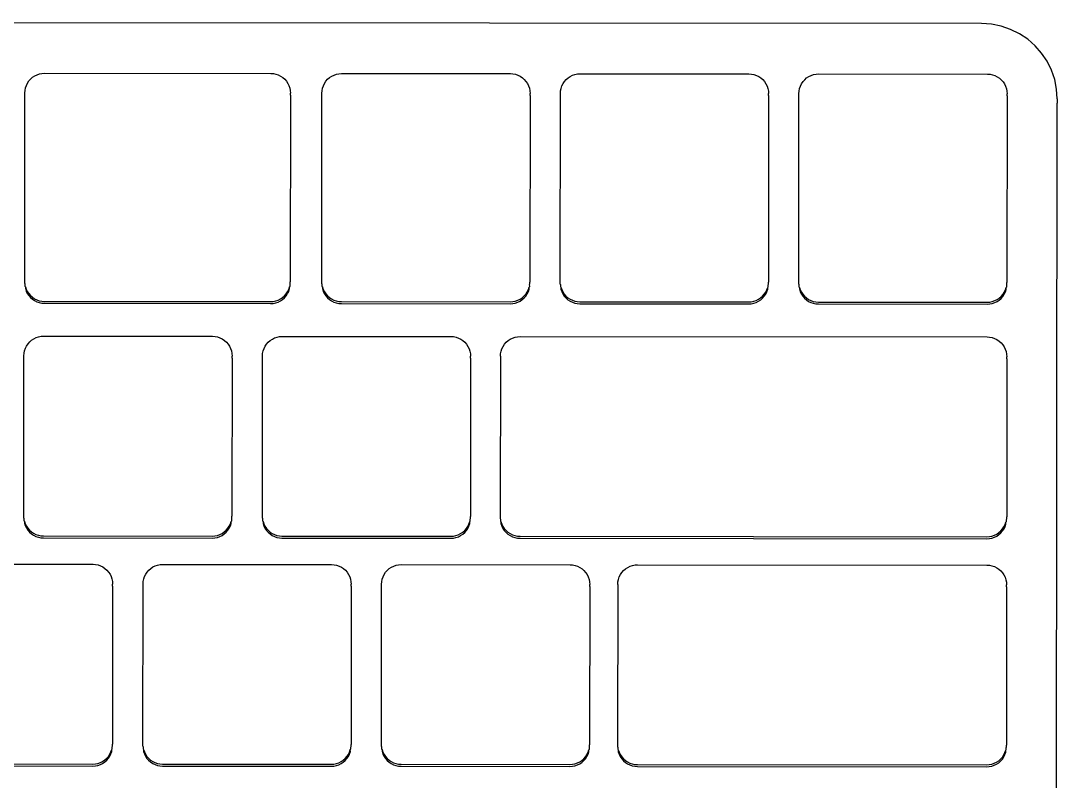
# Model space of a CAD drawing. Header units: millimetres. Extents: x 5625199 to 7433318, y -3316392 to -2552493.
# Drawn here: x 5806089.3 to 5806171.4, y -2585620.1 to -2585559.9 of the extents above; entities that cross this region are included whole.
import ezdxf

# ---------------------------------------------------------------- set-up
doc = ezdxf.new("R2010")
doc.units = ezdxf.units.MM
doc.layers.add('PL-活动家具', color=15, linetype='Continuous')

# ---------------------------------------------------------------- blocks, each defined once
blk = doc.blocks.new('GW21')
for p, q in [((5240541.372, -2566303.254), (5240273.869, -2566303.024)), ((5240542.155, -2566303.305), (5240541.372, -2566303.254)), ((5240542.924, -2566303.458), (5240542.155, -2566303.305)), ((5240543.667, -2566303.709), (5240542.924, -2566303.458)), ((5240544.37, -2566304.055), (5240543.667, -2566303.709)), ((5240545.022, -2566304.488), (5240544.37, -2566304.055)), ((5240545.612, -2566305.003), (5240545.022, -2566304.488)), ((5240546.128, -2566305.589), (5240545.612, -2566305.003)), ((5240546.563, -2566306.237), (5240546.128, -2566305.589)), ((5240546.91, -2566306.937), (5240546.563, -2566306.237)), ((5240466.376, -2566307.395), (5240466.559, -2566307.304)), ((5240466.559, -2566307.304), (5240466.751, -2566307.239)), ((5240466.751, -2566307.239), (5240466.951, -2566307.199)), ((5240466.951, -2566307.199), (5240467.154, -2566307.186)), ((5240467.154, -2566307.186), (5240485.075, -2566307.201)), ((5240485.075, -2566307.201), (5240485.278, -2566307.215)), ((5240485.278, -2566307.215), (5240485.478, -2566307.255)), ((5240485.478, -2566307.255), (5240485.671, -2566307.321)), ((5240485.671, -2566307.321), (5240485.853, -2566307.412)), ((5240489.901, -2566307.415), (5240490.084, -2566307.325)), ((5240490.084, -2566307.325), (5240490.276, -2566307.259)), ((5240490.276, -2566307.259), (5240490.476, -2566307.219)), ((5240490.476, -2566307.219), (5240490.679, -2566307.206)), ((5240490.679, -2566307.206), (5240504.052, -2566307.217)), ((5240504.052, -2566307.217), (5240504.255, -2566307.231)), ((5240504.255, -2566307.231), (5240504.454, -2566307.271)), ((5240504.454, -2566307.271), (5240504.647, -2566307.337)), ((5240504.647, -2566307.337), (5240504.829, -2566307.428)), ((5240508.793, -2566307.431), (5240508.976, -2566307.341)), ((5240508.976, -2566307.341), (5240509.168, -2566307.275)), ((5240509.168, -2566307.275), (5240509.368, -2566307.235)), ((5240509.368, -2566307.235), (5240509.571, -2566307.222)), ((5240509.571, -2566307.222), (5240522.944, -2566307.234)), ((5240522.944, -2566307.234), (5240523.147, -2566307.247)), ((5240523.147, -2566307.247), (5240523.346, -2566307.287)), ((5240523.346, -2566307.287), (5240523.539, -2566307.353)), ((5240527.868, -2566307.357), (5240528.06, -2566307.291)), ((5240528.06, -2566307.291), (5240528.26, -2566307.252)), ((5240528.26, -2566307.252), (5240528.463, -2566307.238)), ((5240528.463, -2566307.238), (5240541.836, -2566307.25)), ((5240541.836, -2566307.25), (5240542.039, -2566307.263)), ((5240542.039, -2566307.263), (5240542.238, -2566307.304)), ((5240542.238, -2566307.304), (5240542.431, -2566307.37)), ((5240547.161, -2566307.675), (5240546.91, -2566306.937)), ((5240465.65, -2566308.345), (5240465.716, -2566308.151)), ((5240465.716, -2566308.151), (5240465.806, -2566307.967)), ((5240465.806, -2566307.967), (5240465.919, -2566307.797)), ((5240465.919, -2566307.797), (5240466.054, -2566307.643)), ((5240466.054, -2566307.643), (5240466.207, -2566307.508)), ((5240466.207, -2566307.508), (5240466.376, -2566307.395)), ((5240485.853, -2566307.412), (5240486.022, -2566307.525)), ((5240486.022, -2566307.525), (5240486.175, -2566307.661)), ((5240486.175, -2566307.661), (5240486.309, -2566307.815)), ((5240486.309, -2566307.815), (5240486.422, -2566307.985)), ((5240486.422, -2566307.985), (5240486.512, -2566308.169)), ((5240489.241, -2566308.171), (5240489.331, -2566307.988)), ((5240489.331, -2566307.988), (5240489.444, -2566307.817)), ((5240489.444, -2566307.817), (5240489.579, -2566307.664)), ((5240489.579, -2566307.664), (5240489.732, -2566307.529)), ((5240489.732, -2566307.529), (5240489.901, -2566307.415)), ((5240504.829, -2566307.428), (5240504.998, -2566307.542)), ((5240504.998, -2566307.542), (5240505.151, -2566307.677)), ((5240505.151, -2566307.677), (5240505.285, -2566307.831)), ((5240505.285, -2566307.831), (5240505.398, -2566308.001)), ((5240505.398, -2566308.001), (5240505.488, -2566308.185)), ((5240508.133, -2566308.187), (5240508.223, -2566308.004)), ((5240508.223, -2566308.004), (5240508.336, -2566307.834)), ((5240508.336, -2566307.834), (5240508.471, -2566307.68)), ((5240508.471, -2566307.68), (5240508.624, -2566307.545)), ((5240508.624, -2566307.545), (5240508.793, -2566307.431)), ((5240523.539, -2566307.353), (5240523.721, -2566307.444)), ((5240523.721, -2566307.444), (5240523.891, -2566307.558)), ((5240523.891, -2566307.558), (5240524.043, -2566307.693)), ((5240524.043, -2566307.693), (5240524.177, -2566307.847)), ((5240524.177, -2566307.847), (5240524.29, -2566308.018)), ((5240524.29, -2566308.018), (5240524.38, -2566308.201)), ((5240527.025, -2566308.204), (5240527.115, -2566308.02)), ((5240527.115, -2566308.02), (5240527.228, -2566307.85)), ((5240527.228, -2566307.85), (5240527.363, -2566307.696)), ((5240527.363, -2566307.696), (5240527.516, -2566307.561)), ((5240527.516, -2566307.561), (5240527.685, -2566307.447)), ((5240527.685, -2566307.447), (5240527.868, -2566307.357)), ((5240542.431, -2566307.37), (5240542.614, -2566307.46)), ((5240542.614, -2566307.46), (5240542.783, -2566307.574)), ((5240542.783, -2566307.574), (5240542.935, -2566307.709)), ((5240542.935, -2566307.709), (5240543.069, -2566307.863)), ((5240543.069, -2566307.863), (5240543.182, -2566308.034)), ((5240543.182, -2566308.034), (5240543.272, -2566308.217)), ((5240547.314, -2566308.44), (5240547.161, -2566307.675)), ((5240465.584, -2566323.846), (5240465.597, -2566308.75)), ((5240465.597, -2566308.75), (5240465.61, -2566308.546)), ((5240465.61, -2566308.546), (5240465.65, -2566308.345)), ((5240486.512, -2566308.169), (5240486.577, -2566308.363)), ((5240486.577, -2566308.363), (5240486.616, -2566308.564)), ((5240486.616, -2566308.564), (5240486.63, -2566308.768)), ((5240486.63, -2566308.924), (5240486.616, -2566323.708)), ((5240486.63, -2566308.924), (5240486.63, -2566308.768)), ((5240489.109, -2566323.866), (5240489.122, -2566308.77)), ((5240489.122, -2566308.77), (5240489.136, -2566308.566)), ((5240489.136, -2566308.566), (5240489.175, -2566308.365)), ((5240489.175, -2566308.365), (5240489.241, -2566308.171)), ((5240505.488, -2566308.185), (5240505.553, -2566308.379)), ((5240505.553, -2566308.379), (5240505.593, -2566308.58)), ((5240505.607, -2566308.94), (5240505.592, -2566323.724)), ((5240505.593, -2566308.58), (5240505.606, -2566308.784)), ((5240505.607, -2566308.94), (5240505.606, -2566308.784)), ((5240508.001, -2566323.882), (5240508.014, -2566308.786)), ((5240508.014, -2566308.786), (5240508.028, -2566308.582)), ((5240508.028, -2566308.582), (5240508.067, -2566308.381)), ((5240508.067, -2566308.381), (5240508.133, -2566308.187)), ((5240524.38, -2566308.201), (5240524.445, -2566308.395)), ((5240524.445, -2566308.395), (5240524.485, -2566308.596)), ((5240524.499, -2566308.957), (5240524.484, -2566323.74)), ((5240524.485, -2566308.596), (5240524.498, -2566308.8)), ((5240524.499, -2566308.957), (5240524.498, -2566308.8)), ((5240526.893, -2566323.899), (5240526.906, -2566308.803)), ((5240526.906, -2566308.803), (5240526.92, -2566308.598)), ((5240526.92, -2566308.598), (5240526.96, -2566308.397)), ((5240526.96, -2566308.397), (5240527.025, -2566308.204)), ((5240543.272, -2566308.217), (5240543.337, -2566308.411)), ((5240543.337, -2566308.411), (5240543.377, -2566308.612)), ((5240543.391, -2566308.973), (5240543.376, -2566323.757)), ((5240543.377, -2566308.612), (5240543.39, -2566308.817)), ((5240543.391, -2566308.973), (5240543.39, -2566308.817)), ((5240547.364, -2566309.217), (5240547.314, -2566308.44)), ((5240547.268, -2566415.779), (5240547.366, -2566309.603)), ((5240547.364, -2566309.217), (5240547.364, -2566309.567)), ((5240547.366, -2566309.603), (5240547.364, -2566309.567)), ((5240486.616, -2566323.864), (5240486.616, -2566323.708)), ((5240505.593, -2566323.88), (5240505.592, -2566323.724)), ((5240524.485, -2566323.897), (5240524.484, -2566323.74)), ((5240543.377, -2566323.913), (5240543.376, -2566323.757)), ((5240465.584, -2566323.846), (5240465.596, -2566323.894)), ((5240465.596, -2566323.894), (5240465.597, -2566324.05)), ((5240465.597, -2566324.05), (5240465.636, -2566324.095)), ((5240465.636, -2566324.095), (5240465.701, -2566324.289)), ((5240465.636, -2566324.095), (5240465.636, -2566324.251)), ((5240465.636, -2566324.251), (5240465.702, -2566324.445)), ((5240465.701, -2566324.289), (5240465.791, -2566324.473)), ((5240465.702, -2566324.445), (5240465.791, -2566324.629)), ((5240465.791, -2566324.473), (5240465.904, -2566324.643)), ((5240486.293, -2566324.661), (5240486.406, -2566324.491)), ((5240486.406, -2566324.491), (5240486.497, -2566324.307)), ((5240486.407, -2566324.647), (5240486.497, -2566324.463)), ((5240486.497, -2566324.307), (5240486.562, -2566324.113)), ((5240486.497, -2566324.463), (5240486.563, -2566324.269)), ((5240486.562, -2566324.113), (5240486.603, -2566324.068)), ((5240486.563, -2566324.269), (5240486.562, -2566324.113)), ((5240486.602, -2566323.912), (5240486.616, -2566323.864)), ((5240486.603, -2566324.068), (5240486.602, -2566323.912)), ((5240489.109, -2566323.866), (5240489.121, -2566323.914)), ((5240489.121, -2566323.914), (5240489.122, -2566324.071)), ((5240489.122, -2566324.071), (5240489.161, -2566324.115)), ((5240489.161, -2566324.115), (5240489.226, -2566324.309)), ((5240489.161, -2566324.115), (5240489.161, -2566324.271)), ((5240489.161, -2566324.271), (5240489.227, -2566324.465)), ((5240489.226, -2566324.309), (5240489.316, -2566324.493)), ((5240489.227, -2566324.465), (5240489.316, -2566324.649)), ((5240489.316, -2566324.493), (5240489.429, -2566324.663)), ((5240505.27, -2566324.677), (5240505.383, -2566324.507)), ((5240505.383, -2566324.507), (5240505.473, -2566324.323)), ((5240505.384, -2566324.663), (5240505.474, -2566324.479)), ((5240505.473, -2566324.323), (5240505.539, -2566324.129)), ((5240505.474, -2566324.479), (5240505.539, -2566324.285)), ((5240505.539, -2566324.129), (5240505.579, -2566324.085)), ((5240505.539, -2566324.285), (5240505.539, -2566324.129)), ((5240505.578, -2566323.929), (5240505.593, -2566323.88)), ((5240505.579, -2566324.085), (5240505.578, -2566323.929)), ((5240508.001, -2566323.882), (5240508.013, -2566323.931)), ((5240508.013, -2566323.931), (5240508.014, -2566324.087)), ((5240508.014, -2566324.087), (5240508.053, -2566324.132)), ((5240508.053, -2566324.132), (5240508.118, -2566324.325)), ((5240508.053, -2566324.132), (5240508.053, -2566324.288)), ((5240508.053, -2566324.288), (5240508.119, -2566324.482)), ((5240508.118, -2566324.325), (5240508.208, -2566324.509)), ((5240508.119, -2566324.482), (5240508.209, -2566324.665)), ((5240508.208, -2566324.509), (5240508.321, -2566324.68)), ((5240524.162, -2566324.693), (5240524.275, -2566324.523)), ((5240524.275, -2566324.523), (5240524.365, -2566324.339)), ((5240524.276, -2566324.679), (5240524.366, -2566324.496)), ((5240524.365, -2566324.339), (5240524.431, -2566324.146)), ((5240524.366, -2566324.496), (5240524.431, -2566324.302)), ((5240524.431, -2566324.146), (5240524.471, -2566324.101)), ((5240524.431, -2566324.302), (5240524.431, -2566324.146)), ((5240524.47, -2566323.945), (5240524.485, -2566323.897)), ((5240524.471, -2566324.101), (5240524.47, -2566323.945)), ((5240526.893, -2566323.899), (5240526.905, -2566323.947)), ((5240526.905, -2566323.947), (5240526.906, -2566324.103)), ((5240526.906, -2566324.103), (5240526.945, -2566324.148)), ((5240526.945, -2566324.148), (5240527.01, -2566324.342)), ((5240526.945, -2566324.148), (5240526.946, -2566324.304)), ((5240526.946, -2566324.304), (5240527.011, -2566324.498)), ((5240527.01, -2566324.342), (5240527.1, -2566324.525)), ((5240527.011, -2566324.498), (5240527.101, -2566324.682)), ((5240527.1, -2566324.525), (5240527.213, -2566324.696)), ((5240543.054, -2566324.709), (5240543.167, -2566324.539)), ((5240543.167, -2566324.539), (5240543.257, -2566324.356)), ((5240543.168, -2566324.695), (5240543.258, -2566324.512)), ((5240543.257, -2566324.356), (5240543.323, -2566324.162)), ((5240543.258, -2566324.512), (5240543.323, -2566324.318)), ((5240543.323, -2566324.162), (5240543.363, -2566324.117)), ((5240543.323, -2566324.318), (5240543.323, -2566324.162)), ((5240543.363, -2566323.961), (5240543.377, -2566323.913)), ((5240543.363, -2566324.117), (5240543.363, -2566323.961)), ((5240465.791, -2566324.629), (5240465.904, -2566324.799)), ((5240465.904, -2566324.643), (5240466.038, -2566324.797)), ((5240465.904, -2566324.799), (5240466.038, -2566324.953)), ((5240466.038, -2566324.797), (5240466.19, -2566324.932)), ((5240466.038, -2566324.953), (5240466.191, -2566325.089)), ((5240466.19, -2566324.932), (5240466.359, -2566325.046)), ((5240466.191, -2566325.089), (5240466.36, -2566325.202)), ((5240466.359, -2566325.046), (5240466.542, -2566325.137)), ((5240466.36, -2566325.202), (5240466.543, -2566325.293)), ((5240466.542, -2566325.137), (5240466.734, -2566325.203)), ((5240466.543, -2566325.293), (5240466.735, -2566325.359)), ((5240466.734, -2566325.203), (5240466.934, -2566325.243)), ((5240466.735, -2566325.359), (5240466.935, -2566325.399)), ((5240466.934, -2566325.243), (5240467.137, -2566325.257)), ((5240466.935, -2566325.399), (5240467.138, -2566325.413)), ((5240467.137, -2566325.257), (5240485.058, -2566325.272)), ((5240485.058, -2566325.272), (5240485.262, -2566325.259)), ((5240485.262, -2566325.259), (5240485.461, -2566325.219)), ((5240485.262, -2566325.415), (5240485.462, -2566325.375)), ((5240485.461, -2566325.219), (5240485.654, -2566325.153)), ((5240485.462, -2566325.375), (5240485.655, -2566325.31)), ((5240485.654, -2566325.153), (5240485.836, -2566325.063)), ((5240485.655, -2566325.31), (5240485.837, -2566325.219)), ((5240485.836, -2566325.063), (5240486.006, -2566324.949)), ((5240485.837, -2566325.219), (5240486.007, -2566325.106)), ((5240486.006, -2566324.949), (5240486.159, -2566324.815)), ((5240486.007, -2566325.106), (5240486.16, -2566324.971)), ((5240486.159, -2566324.815), (5240486.293, -2566324.661)), ((5240486.16, -2566324.971), (5240486.294, -2566324.817)), ((5240486.294, -2566324.817), (5240486.407, -2566324.647)), ((5240489.316, -2566324.649), (5240489.429, -2566324.819)), ((5240489.429, -2566324.663), (5240489.563, -2566324.817)), ((5240489.429, -2566324.819), (5240489.563, -2566324.974)), ((5240489.563, -2566324.817), (5240489.715, -2566324.953)), ((5240489.563, -2566324.974), (5240489.716, -2566325.109)), ((5240489.715, -2566324.953), (5240489.885, -2566325.066)), ((5240489.716, -2566325.109), (5240489.885, -2566325.223)), ((5240489.885, -2566325.066), (5240490.067, -2566325.157)), ((5240489.885, -2566325.223), (5240490.068, -2566325.313)), ((5240490.067, -2566325.157), (5240490.26, -2566325.223)), ((5240490.068, -2566325.313), (5240490.26, -2566325.379)), ((5240490.26, -2566325.223), (5240490.459, -2566325.263)), ((5240490.26, -2566325.379), (5240490.46, -2566325.419)), ((5240490.459, -2566325.263), (5240490.662, -2566325.277)), ((5240490.662, -2566325.277), (5240504.035, -2566325.288)), ((5240504.035, -2566325.288), (5240504.238, -2566325.275)), ((5240504.238, -2566325.275), (5240504.438, -2566325.235)), ((5240504.239, -2566325.431), (5240504.438, -2566325.392)), ((5240504.438, -2566325.235), (5240504.63, -2566325.17)), ((5240504.438, -2566325.392), (5240504.631, -2566325.326)), ((5240504.63, -2566325.17), (5240504.813, -2566325.079)), ((5240504.631, -2566325.326), (5240504.814, -2566325.235)), ((5240504.813, -2566325.079), (5240504.982, -2566324.966)), ((5240504.814, -2566325.235), (5240504.983, -2566325.122)), ((5240504.982, -2566324.966), (5240505.135, -2566324.831)), ((5240504.983, -2566325.122), (5240505.136, -2566324.987)), ((5240505.135, -2566324.831), (5240505.27, -2566324.677)), ((5240505.136, -2566324.987), (5240505.27, -2566324.833)), ((5240505.27, -2566324.833), (5240505.384, -2566324.663)), ((5240508.209, -2566324.665), (5240508.321, -2566324.836)), ((5240508.321, -2566324.68), (5240508.455, -2566324.834)), ((5240508.321, -2566324.836), (5240508.455, -2566324.99)), ((5240508.455, -2566324.834), (5240508.607, -2566324.969)), ((5240508.455, -2566324.99), (5240508.608, -2566325.125)), ((5240508.607, -2566324.969), (5240508.777, -2566325.083)), ((5240508.608, -2566325.125), (5240508.777, -2566325.239)), ((5240508.777, -2566325.083), (5240508.959, -2566325.173)), ((5240508.777, -2566325.239), (5240508.96, -2566325.33)), ((5240508.959, -2566325.173), (5240509.152, -2566325.239)), ((5240508.96, -2566325.33), (5240509.152, -2566325.396)), ((5240509.152, -2566325.239), (5240509.351, -2566325.28)), ((5240509.152, -2566325.396), (5240509.352, -2566325.436)), ((5240509.351, -2566325.28), (5240509.554, -2566325.293)), ((5240509.554, -2566325.293), (5240522.927, -2566325.305)), ((5240522.927, -2566325.305), (5240523.13, -2566325.291)), ((5240523.13, -2566325.291), (5240523.33, -2566325.252)), ((5240523.131, -2566325.447), (5240523.33, -2566325.408)), ((5240523.33, -2566325.252), (5240523.522, -2566325.186)), ((5240523.33, -2566325.408), (5240523.523, -2566325.342)), ((5240523.522, -2566325.186), (5240523.705, -2566325.095)), ((5240523.523, -2566325.342), (5240523.706, -2566325.252)), ((5240523.705, -2566325.095), (5240523.874, -2566324.982)), ((5240523.706, -2566325.252), (5240523.875, -2566325.138)), ((5240523.874, -2566324.982), (5240524.027, -2566324.847)), ((5240523.875, -2566325.138), (5240524.028, -2566325.003)), ((5240524.027, -2566324.847), (5240524.162, -2566324.693)), ((5240524.028, -2566325.003), (5240524.162, -2566324.849)), ((5240524.162, -2566324.849), (5240524.276, -2566324.679)), ((5240527.101, -2566324.682), (5240527.213, -2566324.852)), ((5240527.213, -2566324.696), (5240527.347, -2566324.85)), ((5240527.213, -2566324.852), (5240527.347, -2566325.006)), ((5240527.347, -2566324.85), (5240527.5, -2566324.985)), ((5240527.347, -2566325.006), (5240527.5, -2566325.141)), ((5240527.5, -2566324.985), (5240527.669, -2566325.099)), ((5240527.5, -2566325.141), (5240527.669, -2566325.255)), ((5240527.669, -2566325.099), (5240527.851, -2566325.19)), ((5240527.669, -2566325.255), (5240527.852, -2566325.346)), ((5240527.851, -2566325.19), (5240528.044, -2566325.256)), ((5240527.852, -2566325.346), (5240528.044, -2566325.412)), ((5240528.044, -2566325.256), (5240528.243, -2566325.296)), ((5240528.243, -2566325.296), (5240528.446, -2566325.309)), ((5240528.446, -2566325.309), (5240541.819, -2566325.321)), ((5240541.819, -2566325.321), (5240542.022, -2566325.308)), ((5240542.022, -2566325.308), (5240542.222, -2566325.268)), ((5240542.222, -2566325.268), (5240542.414, -2566325.202)), ((5240542.222, -2566325.424), (5240542.415, -2566325.358)), ((5240542.414, -2566325.202), (5240542.597, -2566325.112)), ((5240542.415, -2566325.358), (5240542.598, -2566325.268)), ((5240542.597, -2566325.112), (5240542.766, -2566324.998)), ((5240542.598, -2566325.268), (5240542.767, -2566325.154)), ((5240542.766, -2566324.998), (5240542.919, -2566324.863)), ((5240542.767, -2566325.154), (5240542.92, -2566325.019)), ((5240542.919, -2566324.863), (5240543.054, -2566324.709)), ((5240542.92, -2566325.019), (5240543.054, -2566324.865)), ((5240543.054, -2566324.865), (5240543.168, -2566324.695)), ((5240467.138, -2566325.413), (5240485.059, -2566325.428)), ((5240485.059, -2566325.428), (5240485.262, -2566325.415)), ((5240490.46, -2566325.419), (5240490.663, -2566325.433)), ((5240490.663, -2566325.433), (5240504.036, -2566325.444)), ((5240504.036, -2566325.444), (5240504.239, -2566325.431)), ((5240509.352, -2566325.436), (5240509.555, -2566325.449)), ((5240509.555, -2566325.449), (5240522.928, -2566325.461)), ((5240522.928, -2566325.461), (5240523.131, -2566325.447)), ((5240528.044, -2566325.412), (5240528.244, -2566325.452)), ((5240528.244, -2566325.452), (5240528.447, -2566325.465)), ((5240528.447, -2566325.465), (5240541.82, -2566325.477)), ((5240541.82, -2566325.477), (5240542.023, -2566325.464)), ((5240542.023, -2566325.464), (5240542.222, -2566325.424)), ((5240465.735, -2566328.795), (5240465.848, -2566328.625)), ((5240465.848, -2566328.625), (5240465.982, -2566328.471)), ((5240465.982, -2566328.471), (5240466.135, -2566328.336)), ((5240466.135, -2566328.336), (5240466.305, -2566328.222)), ((5240466.305, -2566328.222), (5240466.487, -2566328.132)), ((5240466.487, -2566328.132), (5240466.68, -2566328.066)), ((5240466.68, -2566328.066), (5240466.88, -2566328.026)), ((5240466.88, -2566328.026), (5240467.083, -2566328.013)), ((5240467.083, -2566328.013), (5240480.455, -2566328.025)), ((5240480.455, -2566328.025), (5240480.658, -2566328.038)), ((5240480.658, -2566328.038), (5240480.858, -2566328.078)), ((5240480.858, -2566328.078), (5240481.051, -2566328.144)), ((5240481.051, -2566328.144), (5240481.233, -2566328.235)), ((5240481.233, -2566328.235), (5240481.402, -2566328.349)), ((5240481.402, -2566328.349), (5240481.555, -2566328.484)), ((5240481.555, -2566328.484), (5240481.689, -2566328.638)), ((5240481.689, -2566328.638), (5240481.802, -2566328.809)), ((5240484.627, -2566328.811), (5240484.74, -2566328.641)), ((5240484.74, -2566328.641), (5240484.874, -2566328.487)), ((5240484.874, -2566328.487), (5240485.027, -2566328.352)), ((5240485.027, -2566328.352), (5240485.197, -2566328.239)), ((5240485.197, -2566328.239), (5240485.379, -2566328.148)), ((5240485.379, -2566328.148), (5240485.572, -2566328.082)), ((5240485.572, -2566328.082), (5240485.772, -2566328.043)), ((5240485.772, -2566328.043), (5240485.975, -2566328.029)), ((5240485.975, -2566328.029), (5240499.347, -2566328.041)), ((5240499.347, -2566328.041), (5240499.55, -2566328.054)), ((5240499.55, -2566328.054), (5240499.75, -2566328.095)), ((5240499.75, -2566328.095), (5240499.943, -2566328.161)), ((5240499.943, -2566328.161), (5240500.125, -2566328.251)), ((5240500.125, -2566328.251), (5240500.294, -2566328.365)), ((5240500.294, -2566328.365), (5240500.447, -2566328.5)), ((5240500.447, -2566328.5), (5240500.581, -2566328.654)), ((5240500.581, -2566328.654), (5240500.694, -2566328.825)), ((5240503.469, -2566328.827), (5240503.583, -2566328.657)), ((5240503.583, -2566328.657), (5240503.719, -2566328.503)), ((5240503.719, -2566328.503), (5240503.874, -2566328.368)), ((5240503.874, -2566328.368), (5240504.045, -2566328.255)), ((5240504.045, -2566328.255), (5240504.229, -2566328.164)), ((5240504.229, -2566328.164), (5240504.424, -2566328.099)), ((5240504.424, -2566328.099), (5240504.625, -2566328.059)), ((5240504.625, -2566328.059), (5240504.83, -2566328.046)), ((5240504.83, -2566328.046), (5240541.801, -2566328.077)), ((5240541.801, -2566328.077), (5240542.006, -2566328.091)), ((5240542.006, -2566328.091), (5240542.207, -2566328.131)), ((5240542.207, -2566328.131), (5240542.402, -2566328.197)), ((5240542.402, -2566328.197), (5240542.586, -2566328.288)), ((5240542.586, -2566328.288), (5240542.757, -2566328.402)), ((5240542.757, -2566328.402), (5240542.911, -2566328.537)), ((5240542.911, -2566328.537), (5240543.047, -2566328.691)), ((5240543.047, -2566328.691), (5240543.161, -2566328.861)), ((5240465.526, -2566329.577), (5240465.539, -2566329.373)), ((5240465.539, -2566329.373), (5240465.579, -2566329.172)), ((5240465.579, -2566329.172), (5240465.645, -2566328.978)), ((5240465.645, -2566328.978), (5240465.735, -2566328.795)), ((5240481.802, -2566328.809), (5240481.892, -2566328.992)), ((5240481.892, -2566328.992), (5240481.957, -2566329.186)), ((5240481.957, -2566329.186), (5240481.996, -2566329.387)), ((5240481.996, -2566329.387), (5240482.01, -2566329.592)), ((5240484.418, -2566329.594), (5240484.431, -2566329.389)), ((5240484.431, -2566329.389), (5240484.471, -2566329.188)), ((5240484.471, -2566329.188), (5240484.537, -2566328.995)), ((5240484.537, -2566328.995), (5240484.627, -2566328.811)), ((5240500.694, -2566328.825), (5240500.784, -2566329.009)), ((5240500.784, -2566329.009), (5240500.849, -2566329.203)), ((5240500.849, -2566329.203), (5240500.888, -2566329.403)), ((5240500.888, -2566329.403), (5240500.902, -2566329.608)), ((5240503.258, -2566329.61), (5240503.272, -2566329.405)), ((5240503.272, -2566329.405), (5240503.312, -2566329.205)), ((5240503.312, -2566329.205), (5240503.378, -2566329.011)), ((5240503.378, -2566329.011), (5240503.469, -2566328.827)), ((5240543.161, -2566328.861), (5240543.251, -2566329.045)), ((5240543.251, -2566329.045), (5240543.317, -2566329.239)), ((5240543.317, -2566329.239), (5240543.357, -2566329.44)), ((5240543.357, -2566329.44), (5240543.37, -2566329.644)), ((5240465.515, -2566342.427), (5240465.526, -2566329.577)), ((5240482.01, -2566329.748), (5240481.998, -2566342.285)), ((5240482.01, -2566329.748), (5240482.01, -2566329.592)), ((5240484.407, -2566342.444), (5240484.418, -2566329.594)), ((5240500.902, -2566329.764), (5240500.89, -2566342.302)), ((5240500.902, -2566329.764), (5240500.902, -2566329.608)), ((5240503.258, -2566329.61), (5240503.246, -2566342.304)), ((5240543.371, -2566329.8), (5240543.359, -2566342.338)), ((5240543.371, -2566329.8), (5240543.37, -2566329.644)), ((5240465.515, -2566342.427), (5240465.527, -2566342.476)), ((5240465.527, -2566342.476), (5240465.528, -2566342.632)), ((5240465.528, -2566342.632), (5240465.566, -2566342.676)), ((5240481.944, -2566342.691), (5240481.985, -2566342.646)), ((5240481.984, -2566342.49), (5240481.998, -2566342.442)), ((5240481.985, -2566342.646), (5240481.984, -2566342.49)), ((5240481.998, -2566342.442), (5240481.998, -2566342.285)), ((5240484.407, -2566342.444), (5240484.419, -2566342.492)), ((5240484.419, -2566342.492), (5240484.42, -2566342.648)), ((5240484.42, -2566342.648), (5240484.458, -2566342.693)), ((5240500.876, -2566342.506), (5240500.89, -2566342.458)), ((5240500.877, -2566342.662), (5240500.876, -2566342.506)), ((5240500.89, -2566342.458), (5240500.89, -2566342.302)), ((5240503.246, -2566342.304), (5240503.247, -2566342.46)), ((5240503.247, -2566342.46), (5240503.259, -2566342.508)), ((5240503.259, -2566342.508), (5240503.26, -2566342.664)), ((5240543.345, -2566342.542), (5240543.359, -2566342.494)), ((5240543.346, -2566342.698), (5240543.345, -2566342.542)), ((5240543.359, -2566342.494), (5240543.359, -2566342.338)), ((5240465.566, -2566342.676), (5240465.632, -2566342.87)), ((5240465.566, -2566342.676), (5240465.567, -2566342.833)), ((5240465.567, -2566342.833), (5240465.632, -2566343.027)), ((5240465.632, -2566342.87), (5240465.721, -2566343.054)), ((5240465.632, -2566343.027), (5240465.722, -2566343.21)), ((5240465.721, -2566343.054), (5240465.834, -2566343.225)), ((5240465.722, -2566343.21), (5240465.835, -2566343.381)), ((5240465.834, -2566343.225), (5240465.968, -2566343.379)), ((5240465.835, -2566343.381), (5240465.969, -2566343.535)), ((5240465.968, -2566343.379), (5240466.121, -2566343.514)), ((5240481.388, -2566343.527), (5240481.541, -2566343.392)), ((5240481.541, -2566343.392), (5240481.675, -2566343.238)), ((5240481.542, -2566343.548), (5240481.676, -2566343.394)), ((5240481.675, -2566343.238), (5240481.788, -2566343.068)), ((5240481.676, -2566343.394), (5240481.789, -2566343.224)), ((5240481.788, -2566343.068), (5240481.879, -2566342.884)), ((5240481.789, -2566343.224), (5240481.879, -2566343.041)), ((5240481.879, -2566342.884), (5240481.944, -2566342.691)), ((5240481.879, -2566343.041), (5240481.945, -2566342.847)), ((5240481.945, -2566342.847), (5240481.944, -2566342.691)), ((5240484.458, -2566342.693), (5240484.524, -2566342.887)), ((5240484.458, -2566342.693), (5240484.459, -2566342.849)), ((5240484.459, -2566342.849), (5240484.524, -2566343.043)), ((5240484.524, -2566342.887), (5240484.613, -2566343.07)), ((5240484.524, -2566343.043), (5240484.614, -2566343.227)), ((5240484.613, -2566343.07), (5240484.726, -2566343.241)), ((5240484.614, -2566343.227), (5240484.727, -2566343.397)), ((5240484.726, -2566343.241), (5240484.86, -2566343.395)), ((5240484.727, -2566343.397), (5240484.861, -2566343.551)), ((5240484.86, -2566343.395), (5240485.013, -2566343.53)), ((5240500.28, -2566343.543), (5240500.433, -2566343.408)), ((5240500.433, -2566343.408), (5240500.567, -2566343.254)), ((5240500.434, -2566343.564), (5240500.568, -2566343.41)), ((5240500.567, -2566343.254), (5240500.681, -2566343.084)), ((5240500.568, -2566343.41), (5240500.681, -2566343.24)), ((5240500.681, -2566343.084), (5240500.771, -2566342.901)), ((5240500.681, -2566343.24), (5240500.772, -2566343.057)), ((5240500.771, -2566342.901), (5240500.836, -2566342.707)), ((5240500.772, -2566343.057), (5240500.837, -2566342.863)), ((5240500.836, -2566342.707), (5240500.877, -2566342.662)), ((5240500.837, -2566342.863), (5240500.836, -2566342.707)), ((5240503.26, -2566342.664), (5240503.299, -2566342.709)), ((5240503.299, -2566342.709), (5240503.365, -2566342.903)), ((5240503.299, -2566342.709), (5240503.3, -2566342.865)), ((5240503.3, -2566342.865), (5240503.366, -2566343.059)), ((5240503.365, -2566342.903), (5240503.456, -2566343.087)), ((5240503.366, -2566343.059), (5240503.457, -2566343.243)), ((5240503.456, -2566343.087), (5240503.57, -2566343.257)), ((5240503.457, -2566343.243), (5240503.571, -2566343.413)), ((5240503.57, -2566343.257), (5240503.705, -2566343.411)), ((5240503.571, -2566343.413), (5240503.706, -2566343.567)), ((5240503.705, -2566343.411), (5240503.859, -2566343.546)), ((5240542.743, -2566343.579), (5240542.897, -2566343.445)), ((5240542.897, -2566343.445), (5240543.033, -2566343.291)), ((5240542.898, -2566343.601), (5240543.034, -2566343.447)), ((5240543.033, -2566343.291), (5240543.147, -2566343.121)), ((5240543.034, -2566343.447), (5240543.148, -2566343.277)), ((5240543.147, -2566343.121), (5240543.238, -2566342.937)), ((5240543.148, -2566343.277), (5240543.239, -2566343.093)), ((5240543.238, -2566342.937), (5240543.305, -2566342.743)), ((5240543.239, -2566343.093), (5240543.305, -2566342.899)), ((5240543.305, -2566342.743), (5240543.346, -2566342.698)), ((5240543.305, -2566342.899), (5240543.305, -2566342.743)), ((5240465.969, -2566343.535), (5240466.122, -2566343.67)), ((5240466.121, -2566343.514), (5240466.29, -2566343.628)), ((5240466.122, -2566343.67), (5240466.291, -2566343.784)), ((5240466.29, -2566343.628), (5240466.473, -2566343.718)), ((5240466.291, -2566343.784), (5240466.473, -2566343.875)), ((5240466.473, -2566343.718), (5240466.665, -2566343.784)), ((5240466.473, -2566343.875), (5240466.666, -2566343.941)), ((5240466.665, -2566343.784), (5240466.865, -2566343.824)), ((5240466.666, -2566343.941), (5240466.866, -2566343.981)), ((5240466.865, -2566343.824), (5240467.068, -2566343.838)), ((5240466.866, -2566343.981), (5240467.069, -2566343.994)), ((5240467.068, -2566343.838), (5240480.441, -2566343.85)), ((5240467.069, -2566343.994), (5240480.441, -2566344.006)), ((5240480.441, -2566343.85), (5240480.644, -2566343.836)), ((5240480.441, -2566344.006), (5240480.644, -2566343.992)), ((5240480.644, -2566343.836), (5240480.843, -2566343.797)), ((5240480.644, -2566343.992), (5240480.844, -2566343.953)), ((5240480.843, -2566343.797), (5240481.036, -2566343.731)), ((5240480.844, -2566343.953), (5240481.037, -2566343.887)), ((5240481.036, -2566343.731), (5240481.219, -2566343.64)), ((5240481.037, -2566343.887), (5240481.219, -2566343.797)), ((5240481.219, -2566343.64), (5240481.388, -2566343.527)), ((5240481.219, -2566343.797), (5240481.389, -2566343.683)), ((5240481.389, -2566343.683), (5240481.542, -2566343.548)), ((5240484.861, -2566343.551), (5240485.014, -2566343.686)), ((5240485.013, -2566343.53), (5240485.182, -2566343.644)), ((5240485.014, -2566343.686), (5240485.183, -2566343.8)), ((5240485.182, -2566343.644), (5240485.365, -2566343.735)), ((5240485.183, -2566343.8), (5240485.365, -2566343.891)), ((5240485.365, -2566343.735), (5240485.557, -2566343.801)), ((5240485.365, -2566343.891), (5240485.558, -2566343.957)), ((5240485.557, -2566343.801), (5240485.757, -2566343.841)), ((5240485.558, -2566343.957), (5240485.758, -2566343.997)), ((5240485.757, -2566343.841), (5240485.96, -2566343.854)), ((5240485.758, -2566343.997), (5240485.961, -2566344.01)), ((5240485.96, -2566343.854), (5240499.333, -2566343.866)), ((5240485.961, -2566344.01), (5240499.333, -2566344.022)), ((5240499.333, -2566343.866), (5240499.536, -2566343.853)), ((5240499.333, -2566344.022), (5240499.536, -2566344.009)), ((5240499.536, -2566343.853), (5240499.735, -2566343.813)), ((5240499.536, -2566344.009), (5240499.736, -2566343.969)), ((5240499.735, -2566343.813), (5240499.928, -2566343.747)), ((5240499.736, -2566343.969), (5240499.929, -2566343.903)), ((5240499.928, -2566343.747), (5240500.111, -2566343.657)), ((5240499.929, -2566343.903), (5240500.111, -2566343.813)), ((5240500.111, -2566343.657), (5240500.28, -2566343.543)), ((5240500.111, -2566343.813), (5240500.281, -2566343.699)), ((5240500.281, -2566343.699), (5240500.434, -2566343.564)), ((5240503.706, -2566343.567), (5240503.86, -2566343.702)), ((5240503.859, -2566343.546), (5240504.03, -2566343.66)), ((5240503.86, -2566343.702), (5240504.031, -2566343.816)), ((5240504.03, -2566343.66), (5240504.214, -2566343.751)), ((5240504.031, -2566343.816), (5240504.215, -2566343.907)), ((5240504.214, -2566343.751), (5240504.409, -2566343.817)), ((5240504.215, -2566343.907), (5240504.41, -2566343.973)), ((5240504.409, -2566343.817), (5240504.611, -2566343.857)), ((5240504.41, -2566343.973), (5240504.611, -2566344.013)), ((5240504.611, -2566343.857), (5240504.816, -2566343.87)), ((5240504.611, -2566344.013), (5240504.816, -2566344.027)), ((5240504.816, -2566343.87), (5240541.786, -2566343.902)), ((5240504.816, -2566344.027), (5240541.787, -2566344.058)), ((5240541.786, -2566343.902), (5240541.991, -2566343.889)), ((5240541.787, -2566344.058), (5240541.992, -2566344.045)), ((5240541.991, -2566343.889), (5240542.193, -2566343.849)), ((5240541.992, -2566344.045), (5240542.194, -2566344.005)), ((5240542.193, -2566343.849), (5240542.387, -2566343.783)), ((5240542.194, -2566344.005), (5240542.388, -2566343.94)), ((5240542.387, -2566343.783), (5240542.572, -2566343.693)), ((5240542.388, -2566343.94), (5240542.573, -2566343.849)), ((5240542.572, -2566343.693), (5240542.743, -2566343.579)), ((5240542.573, -2566343.849), (5240542.744, -2566343.736)), ((5240542.744, -2566343.736), (5240542.898, -2566343.601)), ((5240457.621, -2566346.076), (5240470.994, -2566346.088)), ((5240470.994, -2566346.088), (5240471.197, -2566346.101)), ((5240471.197, -2566346.101), (5240471.396, -2566346.141)), ((5240471.396, -2566346.141), (5240471.589, -2566346.207)), ((5240471.589, -2566346.207), (5240471.771, -2566346.298)), ((5240471.771, -2566346.298), (5240471.94, -2566346.412)), ((5240471.94, -2566346.412), (5240472.093, -2566346.547)), ((5240472.093, -2566346.547), (5240472.227, -2566346.701)), ((5240472.227, -2566346.701), (5240472.34, -2566346.871)), ((5240475.165, -2566346.874), (5240475.278, -2566346.704)), ((5240475.278, -2566346.704), (5240475.412, -2566346.55)), ((5240475.412, -2566346.55), (5240475.566, -2566346.415)), ((5240475.566, -2566346.415), (5240475.735, -2566346.301)), ((5240475.735, -2566346.301), (5240475.917, -2566346.211)), ((5240475.917, -2566346.211), (5240476.11, -2566346.145)), ((5240476.11, -2566346.145), (5240476.31, -2566346.105)), ((5240476.31, -2566346.105), (5240476.513, -2566346.092)), ((5240476.513, -2566346.092), (5240489.886, -2566346.104)), ((5240489.886, -2566346.104), (5240490.089, -2566346.117)), ((5240490.089, -2566346.117), (5240490.288, -2566346.157)), ((5240490.288, -2566346.157), (5240490.481, -2566346.223)), ((5240490.481, -2566346.223), (5240490.663, -2566346.314)), ((5240490.663, -2566346.314), (5240490.832, -2566346.428)), ((5240490.832, -2566346.428), (5240490.985, -2566346.563)), ((5240490.985, -2566346.563), (5240491.119, -2566346.717)), ((5240491.119, -2566346.717), (5240491.232, -2566346.888)), ((5240494.057, -2566346.89), (5240494.17, -2566346.72)), ((5240494.17, -2566346.72), (5240494.304, -2566346.566)), ((5240494.304, -2566346.566), (5240494.458, -2566346.431)), ((5240494.458, -2566346.431), (5240494.627, -2566346.318)), ((5240494.627, -2566346.318), (5240494.809, -2566346.227)), ((5240494.809, -2566346.227), (5240495.002, -2566346.161)), ((5240495.002, -2566346.161), (5240495.202, -2566346.122)), ((5240495.202, -2566346.122), (5240495.405, -2566346.108)), ((5240495.405, -2566346.108), (5240508.778, -2566346.12)), ((5240508.778, -2566346.12), (5240508.981, -2566346.134)), ((5240508.981, -2566346.134), (5240509.18, -2566346.174)), ((5240509.18, -2566346.174), (5240509.373, -2566346.24)), ((5240509.373, -2566346.24), (5240509.555, -2566346.33)), ((5240509.555, -2566346.33), (5240509.724, -2566346.444)), ((5240509.724, -2566346.444), (5240509.877, -2566346.579)), ((5240509.877, -2566346.579), (5240510.011, -2566346.733)), ((5240510.011, -2566346.733), (5240510.124, -2566346.904)), ((5240512.77, -2566346.906), (5240512.884, -2566346.736)), ((5240512.884, -2566346.736), (5240513.019, -2566346.582)), ((5240513.019, -2566346.582), (5240513.174, -2566346.447)), ((5240513.174, -2566346.447), (5240513.345, -2566346.334)), ((5240513.345, -2566346.334), (5240513.529, -2566346.243)), ((5240513.529, -2566346.243), (5240513.724, -2566346.178)), ((5240513.724, -2566346.178), (5240513.926, -2566346.138)), ((5240513.926, -2566346.138), (5240514.131, -2566346.125)), ((5240514.131, -2566346.125), (5240541.784, -2566346.148)), ((5240541.784, -2566346.148), (5240541.989, -2566346.162)), ((5240541.989, -2566346.162), (5240542.191, -2566346.202)), ((5240542.191, -2566346.202), (5240542.385, -2566346.268)), ((5240542.385, -2566346.268), (5240542.569, -2566346.359)), ((5240542.569, -2566346.359), (5240542.74, -2566346.473)), ((5240542.74, -2566346.473), (5240542.894, -2566346.608)), ((5240542.894, -2566346.608), (5240543.03, -2566346.762)), ((5240472.34, -2566346.871), (5240472.43, -2566347.055)), ((5240472.43, -2566347.055), (5240472.495, -2566347.249)), ((5240472.495, -2566347.249), (5240472.535, -2566347.45)), ((5240472.535, -2566347.45), (5240472.548, -2566347.654)), ((5240474.956, -2566347.656), (5240474.969, -2566347.452)), ((5240474.969, -2566347.452), (5240475.009, -2566347.251)), ((5240475.009, -2566347.251), (5240475.075, -2566347.057)), ((5240475.075, -2566347.057), (5240475.165, -2566346.874)), ((5240491.232, -2566346.888), (5240491.322, -2566347.071)), ((5240491.322, -2566347.071), (5240491.387, -2566347.265)), ((5240491.387, -2566347.265), (5240491.427, -2566347.466)), ((5240491.427, -2566347.466), (5240491.44, -2566347.671)), ((5240493.848, -2566347.673), (5240493.861, -2566347.468)), ((5240493.861, -2566347.468), (5240493.901, -2566347.267)), ((5240493.901, -2566347.267), (5240493.967, -2566347.074)), ((5240493.967, -2566347.074), (5240494.057, -2566346.89)), ((5240510.124, -2566346.904), (5240510.214, -2566347.088)), ((5240510.214, -2566347.088), (5240510.279, -2566347.282)), ((5240510.279, -2566347.282), (5240510.319, -2566347.482)), ((5240510.319, -2566347.482), (5240510.332, -2566347.687)), ((5240512.558, -2566347.689), (5240512.572, -2566347.484)), ((5240512.572, -2566347.484), (5240512.612, -2566347.284)), ((5240512.612, -2566347.284), (5240512.678, -2566347.09)), ((5240512.678, -2566347.09), (5240512.77, -2566346.906)), ((5240543.03, -2566346.762), (5240543.144, -2566346.932)), ((5240543.144, -2566346.932), (5240543.234, -2566347.116)), ((5240543.234, -2566347.116), (5240543.3, -2566347.31)), ((5240543.3, -2566347.31), (5240543.34, -2566347.511)), ((5240543.34, -2566347.511), (5240543.354, -2566347.715)), ((5240472.548, -2566347.81), (5240472.536, -2566360.348)), ((5240472.548, -2566347.81), (5240472.548, -2566347.654)), ((5240474.945, -2566360.506), (5240474.956, -2566347.656)), ((5240491.44, -2566347.827), (5240491.428, -2566360.364)), ((5240491.44, -2566347.827), (5240491.44, -2566347.671)), ((5240493.837, -2566360.523), (5240493.848, -2566347.673)), ((5240510.333, -2566347.843), (5240510.32, -2566360.381)), ((5240510.333, -2566347.843), (5240510.332, -2566347.687)), ((5240512.558, -2566347.689), (5240512.546, -2566360.383)), ((5240543.354, -2566347.871), (5240543.342, -2566360.409)), ((5240543.354, -2566347.871), (5240543.354, -2566347.715)), ((5240472.482, -2566360.753), (5240472.523, -2566360.709)), ((5240472.522, -2566360.553), (5240472.537, -2566360.504)), ((5240472.523, -2566360.709), (5240472.522, -2566360.553)), ((5240472.537, -2566360.504), (5240472.536, -2566360.348)), ((5240474.945, -2566360.506), (5240474.957, -2566360.555)), ((5240474.957, -2566360.555), (5240474.958, -2566360.711)), ((5240491.414, -2566360.569), (5240491.429, -2566360.521)), ((5240491.415, -2566360.725), (5240491.414, -2566360.569)), ((5240491.429, -2566360.521), (5240491.428, -2566360.364)), ((5240493.837, -2566360.523), (5240493.849, -2566360.571)), ((5240493.849, -2566360.571), (5240493.85, -2566360.727)), ((5240510.306, -2566360.585), (5240510.321, -2566360.537)), ((5240510.307, -2566360.741), (5240510.306, -2566360.585)), ((5240510.321, -2566360.537), (5240510.32, -2566360.381)), ((5240512.546, -2566360.383), (5240512.547, -2566360.539)), ((5240512.547, -2566360.539), (5240512.56, -2566360.587)), ((5240512.56, -2566360.587), (5240512.56, -2566360.743)), ((5240543.328, -2566360.613), (5240543.342, -2566360.565)), ((5240543.329, -2566360.769), (5240543.328, -2566360.613)), ((5240543.342, -2566360.565), (5240543.342, -2566360.409)), ((5240471.926, -2566361.59), (5240472.079, -2566361.455)), ((5240472.079, -2566361.455), (5240472.213, -2566361.301)), ((5240472.08, -2566361.611), (5240472.214, -2566361.457)), ((5240472.213, -2566361.301), (5240472.327, -2566361.131)), ((5240472.214, -2566361.457), (5240472.327, -2566361.287)), ((5240472.327, -2566361.131), (5240472.417, -2566360.947)), ((5240472.327, -2566361.287), (5240472.418, -2566361.103)), ((5240472.417, -2566360.947), (5240472.482, -2566360.753)), ((5240472.418, -2566361.103), (5240472.483, -2566360.909)), ((5240472.483, -2566360.909), (5240472.482, -2566360.753)), ((5240474.958, -2566360.711), (5240474.996, -2566360.755)), ((5240474.996, -2566360.755), (5240475.062, -2566360.949)), ((5240474.996, -2566360.755), (5240474.997, -2566360.912)), ((5240474.997, -2566360.912), (5240475.063, -2566361.106)), ((5240475.062, -2566360.949), (5240475.152, -2566361.133)), ((5240475.063, -2566361.106), (5240475.152, -2566361.289)), ((5240475.152, -2566361.133), (5240475.264, -2566361.304)), ((5240475.152, -2566361.289), (5240475.265, -2566361.46)), ((5240475.264, -2566361.304), (5240475.398, -2566361.458)), ((5240475.265, -2566361.46), (5240475.399, -2566361.614)), ((5240475.398, -2566361.458), (5240475.551, -2566361.593)), ((5240490.818, -2566361.606), (5240490.971, -2566361.471)), ((5240490.971, -2566361.471), (5240491.105, -2566361.317)), ((5240490.972, -2566361.627), (5240491.106, -2566361.473)), ((5240491.105, -2566361.317), (5240491.219, -2566361.147)), ((5240491.106, -2566361.473), (5240491.219, -2566361.303)), ((5240491.219, -2566361.147), (5240491.309, -2566360.963)), ((5240491.219, -2566361.303), (5240491.31, -2566361.12)), ((5240491.309, -2566360.963), (5240491.374, -2566360.77)), ((5240491.31, -2566361.12), (5240491.375, -2566360.926)), ((5240491.374, -2566360.77), (5240491.415, -2566360.725)), ((5240491.375, -2566360.926), (5240491.374, -2566360.77)), ((5240493.85, -2566360.727), (5240493.889, -2566360.772)), ((5240493.889, -2566360.772), (5240493.954, -2566360.966)), ((5240493.889, -2566360.772), (5240493.889, -2566360.928)), ((5240493.889, -2566360.928), (5240493.955, -2566361.122)), ((5240493.954, -2566360.966), (5240494.044, -2566361.149)), ((5240493.955, -2566361.122), (5240494.044, -2566361.306)), ((5240494.044, -2566361.149), (5240494.156, -2566361.32)), ((5240494.044, -2566361.306), (5240494.157, -2566361.476)), ((5240494.156, -2566361.32), (5240494.29, -2566361.474)), ((5240494.157, -2566361.476), (5240494.291, -2566361.63)), ((5240494.29, -2566361.474), (5240494.443, -2566361.609)), ((5240509.71, -2566361.622), (5240509.863, -2566361.487)), ((5240509.863, -2566361.487), (5240509.997, -2566361.333)), ((5240509.864, -2566361.643), (5240509.998, -2566361.489)), ((5240509.997, -2566361.333), (5240510.111, -2566361.163)), ((5240509.998, -2566361.489), (5240510.111, -2566361.319)), ((5240510.111, -2566361.163), (5240510.201, -2566360.98)), ((5240510.111, -2566361.319), (5240510.202, -2566361.136)), ((5240510.201, -2566360.98), (5240510.266, -2566360.786)), ((5240510.202, -2566361.136), (5240510.267, -2566360.942)), ((5240510.266, -2566360.786), (5240510.307, -2566360.741)), ((5240510.267, -2566360.942), (5240510.266, -2566360.786)), ((5240512.56, -2566360.743), (5240512.6, -2566360.788)), ((5240512.6, -2566360.788), (5240512.665, -2566360.982)), ((5240512.6, -2566360.788), (5240512.6, -2566360.944)), ((5240512.6, -2566360.944), (5240512.666, -2566361.138)), ((5240512.665, -2566360.982), (5240512.756, -2566361.165)), ((5240512.666, -2566361.138), (5240512.757, -2566361.322)), ((5240512.756, -2566361.165), (5240512.87, -2566361.336)), ((5240512.757, -2566361.322), (5240512.871, -2566361.492)), ((5240512.87, -2566361.336), (5240513.005, -2566361.49)), ((5240512.871, -2566361.492), (5240513.006, -2566361.646)), ((5240513.005, -2566361.49), (5240513.16, -2566361.625)), ((5240542.726, -2566361.65), (5240542.88, -2566361.515)), ((5240542.88, -2566361.515), (5240543.016, -2566361.362)), ((5240542.881, -2566361.672), (5240543.017, -2566361.518)), ((5240543.016, -2566361.362), (5240543.13, -2566361.191)), ((5240543.017, -2566361.518), (5240543.131, -2566361.348)), ((5240543.13, -2566361.191), (5240543.221, -2566361.008)), ((5240543.131, -2566361.348), (5240543.222, -2566361.164)), ((5240543.221, -2566361.008), (5240543.288, -2566360.814)), ((5240543.222, -2566361.164), (5240543.289, -2566360.97)), ((5240543.288, -2566360.814), (5240543.329, -2566360.769)), ((5240543.289, -2566360.97), (5240543.288, -2566360.814)), ((5240457.606, -2566361.901), (5240470.979, -2566361.912)), ((5240457.607, -2566362.057), (5240470.979, -2566362.068)), ((5240470.979, -2566361.912), (5240471.182, -2566361.899)), ((5240470.979, -2566362.068), (5240471.183, -2566362.055)), ((5240471.182, -2566361.899), (5240471.381, -2566361.859)), ((5240471.183, -2566362.055), (5240471.382, -2566362.015)), ((5240471.381, -2566361.859), (5240471.574, -2566361.794)), ((5240471.382, -2566362.015), (5240471.575, -2566361.95)), ((5240471.574, -2566361.794), (5240471.757, -2566361.703)), ((5240471.575, -2566361.95), (5240471.757, -2566361.859)), ((5240471.757, -2566361.703), (5240471.926, -2566361.59)), ((5240471.757, -2566361.859), (5240471.927, -2566361.746)), ((5240471.927, -2566361.746), (5240472.08, -2566361.611)), ((5240475.399, -2566361.614), (5240475.552, -2566361.749)), ((5240475.551, -2566361.593), (5240475.72, -2566361.707)), ((5240475.552, -2566361.749), (5240475.721, -2566361.863)), ((5240475.72, -2566361.707), (5240475.903, -2566361.797)), ((5240475.721, -2566361.863), (5240475.904, -2566361.954)), ((5240475.903, -2566361.797), (5240476.095, -2566361.863)), ((5240475.904, -2566361.954), (5240476.096, -2566362.02)), ((5240476.095, -2566361.863), (5240476.295, -2566361.904)), ((5240476.096, -2566362.02), (5240476.296, -2566362.06)), ((5240476.295, -2566361.904), (5240476.498, -2566361.917)), ((5240476.296, -2566362.06), (5240476.499, -2566362.073)), ((5240476.498, -2566361.917), (5240489.871, -2566361.929)), ((5240476.499, -2566362.073), (5240489.872, -2566362.085)), ((5240489.871, -2566361.929), (5240490.074, -2566361.915)), ((5240489.872, -2566362.085), (5240490.075, -2566362.071)), ((5240490.074, -2566361.915), (5240490.273, -2566361.876)), ((5240490.075, -2566362.071), (5240490.274, -2566362.032)), ((5240490.273, -2566361.876), (5240490.466, -2566361.81)), ((5240490.274, -2566362.032), (5240490.467, -2566361.966)), ((5240490.466, -2566361.81), (5240490.649, -2566361.719)), ((5240490.467, -2566361.966), (5240490.65, -2566361.876)), ((5240490.649, -2566361.719), (5240490.818, -2566361.606)), ((5240490.65, -2566361.876), (5240490.819, -2566361.762)), ((5240490.819, -2566361.762), (5240490.972, -2566361.627)), ((5240494.291, -2566361.63), (5240494.444, -2566361.765)), ((5240494.443, -2566361.609), (5240494.612, -2566361.723)), ((5240494.444, -2566361.765), (5240494.613, -2566361.879)), ((5240494.612, -2566361.723), (5240494.795, -2566361.814)), ((5240494.613, -2566361.879), (5240494.796, -2566361.97)), ((5240494.795, -2566361.814), (5240494.987, -2566361.88)), ((5240494.796, -2566361.97), (5240494.988, -2566362.036)), ((5240494.987, -2566361.88), (5240495.187, -2566361.92)), ((5240494.988, -2566362.036), (5240495.188, -2566362.076)), ((5240495.187, -2566361.92), (5240495.39, -2566361.933)), ((5240495.188, -2566362.076), (5240495.391, -2566362.089)), ((5240495.39, -2566361.933), (5240508.763, -2566361.945)), ((5240495.391, -2566362.089), (5240508.764, -2566362.101)), ((5240508.763, -2566361.945), (5240508.966, -2566361.932)), ((5240508.764, -2566362.101), (5240508.967, -2566362.088)), ((5240508.966, -2566361.932), (5240509.165, -2566361.892)), ((5240508.967, -2566362.088), (5240509.166, -2566362.048)), ((5240509.165, -2566361.892), (5240509.358, -2566361.826)), ((5240509.166, -2566362.048), (5240509.359, -2566361.982)), ((5240509.358, -2566361.826), (5240509.541, -2566361.736)), ((5240509.359, -2566361.982), (5240509.542, -2566361.892)), ((5240509.541, -2566361.736), (5240509.71, -2566361.622)), ((5240509.542, -2566361.892), (5240509.711, -2566361.778)), ((5240509.711, -2566361.778), (5240509.864, -2566361.643)), ((5240513.006, -2566361.646), (5240513.161, -2566361.781)), ((5240513.16, -2566361.625), (5240513.331, -2566361.739)), ((5240513.161, -2566361.781), (5240513.331, -2566361.895)), ((5240513.331, -2566361.739), (5240513.515, -2566361.83)), ((5240513.331, -2566361.895), (5240513.516, -2566361.986)), ((5240513.515, -2566361.83), (5240513.709, -2566361.896)), ((5240513.516, -2566361.986), (5240513.71, -2566362.052)), ((5240513.709, -2566361.896), (5240513.911, -2566361.936)), ((5240513.71, -2566362.052), (5240513.912, -2566362.092)), ((5240513.911, -2566361.936), (5240514.116, -2566361.949)), ((5240513.912, -2566362.092), (5240514.117, -2566362.105)), ((5240514.116, -2566361.949), (5240541.769, -2566361.973)), ((5240514.117, -2566362.105), (5240541.77, -2566362.129)), ((5240541.769, -2566361.973), (5240541.974, -2566361.96)), ((5240541.77, -2566362.129), (5240541.975, -2566362.116)), ((5240541.974, -2566361.96), (5240542.176, -2566361.92)), ((5240541.975, -2566362.116), (5240542.177, -2566362.076)), ((5240542.176, -2566361.92), (5240542.37, -2566361.854)), ((5240542.177, -2566362.076), (5240542.371, -2566362.011)), ((5240542.37, -2566361.854), (5240542.555, -2566361.764)), ((5240542.371, -2566362.011), (5240542.556, -2566361.92)), ((5240542.555, -2566361.764), (5240542.726, -2566361.65)), ((5240542.556, -2566361.92), (5240542.727, -2566361.807)), ((5240542.727, -2566361.807), (5240542.881, -2566361.672))]:
    blk.add_line(p, q)

msp = doc.modelspace()

# ---------------------------------------------------------------- block references
at = {"layer": 'PL-活动家具', "color": 255}
msp.add_blockref('GW21', (565624.003, -19256.864), dxfattribs=at)

doc.saveas('drawing.dxf')
